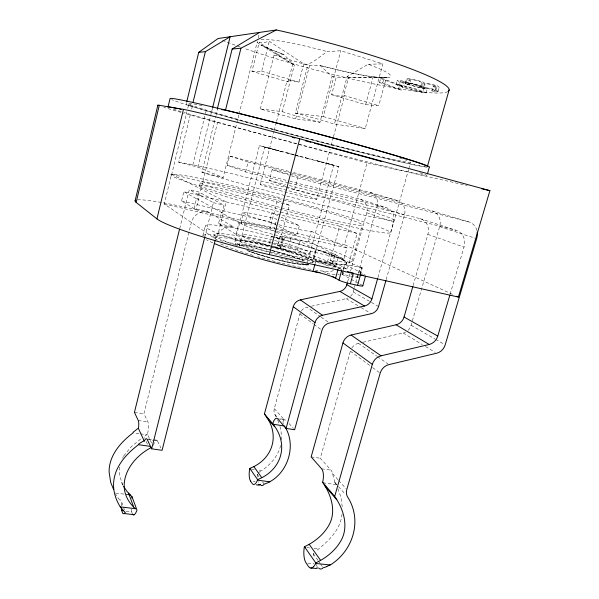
<?xml version="1.0" encoding="UTF-8"?>
<svg xmlns="http://www.w3.org/2000/svg" width="599" height="599" viewBox="0 0 599 599"><rect width="100%" height="100%" fill="white"/><g stroke="black" fill="none" stroke-linecap="round" stroke-linejoin="round"><path stroke-width="0.45" stroke-dasharray="3 2.25" d="M281.56 439.831L280.998 430.621L279.755 425.575M409.574 79.779L410.465 80.625L409.289 84.841L408.391 83.935L409.581 79.652L410.322 79.495A6.11 0.681 14.2 0 1 414.882 80.229L419.652 81.546A5.309 0.592 14.2 0 1 421.09 82.07C425.657 83.366 416.649 93.264 422.235 82.999M419.27 85.492L427.237 88.659A8.281 0.876 14.2 0 1 427.072 88.922L425.028 88.854A8.229 0.876 14.2 0 1 423.403 88.607L405.486 83.86A49.702 5.256 14 0 1 405.283 83.366L405.396 83.059A18.734 1.992 14.2 0 1 405.695 82.917L407.792 82.887A9.225 0.981 14.2 0 1 409.484 83.119L409.866 83.186A8.236 0.876 14.2 0 1 412.419 83.695L419.352 85.522M437.847 91.64A21.534 2.291 14.2 0 0 438.011 91.557L436.881 90.501A5.983 0.636 14.1 0 0 435.338 89.94L433.204 89.303A9.494 1.003 14.1 0 0 431.692 88.892L429.76 88.42A7.031 0.749 14.1 0 0 427.978 88.046L423.53 87.454L421.501 86.263A7.113 0.756 14.2 0 0 419.959 85.717L401.465 80.73A8.304 0.891 14.3 0 0 399.391 80.408L397.451 80.386A8.259 0.884 14.3 0 0 397.317 80.595L401.802 82.632L409.289 84.841M119.508 467.115L119.665 475.831L122.78 484.868M342.036 514.069C340.449 530.392 327.982 541.436 316.085 551.065M436.132 86.496L432.995 86.615L431.812 90.823L434.934 90.741L436.139 86.428L435.533 85.979A3.766 0.419 14.1 0 0 434.634 85.635L429.498 84.257A4.889 0.539 14.1 0 0 427.828 83.942L424.541 84.062L421.748 83.313M360.186 275.368L362.253 267.955L361.818 267.686A129.526 10.812 15.7 0 1 335.17 254.373L316.287 249.551L313.794 258.783L313.037 258.528L315.531 249.304L299.904 241.285A7.443 0.614 14.8 0 0 290.792 238.492L284.735 237.084A7.458 0.621 14.8 0 0 280.182 236.695L277.839 245.59L289.923 252.419M421.052 87.244L419.899 86.338L415.04 84.729L401.195 81.157L400.334 81.247L399.204 85.335L413.61 90.172L423.006 92.186L424.182 87.978L419.877 86.271A5.309 0.562 14.2 0 0 418.461 85.822L413.692 84.504A6.102 0.651 14.2 0 0 409.162 83.755M425.29 166.709A132.012 3.646 14.8 0 1 318.331 141.491A132.012 3.646 14.8 0 1 186.087 104.518L186.521 102.721M171.539 174.174L226.167 201.893L216.591 239.742L164.298 203.982L171.539 174.174L277.352 200.238L283.342 202.732M171.569 174.871L186.888 111.788M187.764 108.179L188.857 103.679M238.866 114.986L223.127 177.596L197.94 167.128L178.727 162.292L190.804 112.694M191.68 109.085L192.564 105.476L186.087 104.518M215.513 238.956A15.619 14.908 -58 0 1 234.059 227.178L208.145 211.904L194.031 208.579L181.564 200.942L183.841 191.665L357.146 233.445L347.263 269.228L217.497 239.952M192.848 164.837L205.053 115.218M205.479 113.496L206.326 110.044M179.7 228.601L189.291 189.681L198.928 192.009L224.041 205.195L222.109 212.862L221.286 212.667L218.53 223.577L236.043 234.299L273.219 242.827M197.94 167.128L212.697 107.371M178.727 162.292A113.608 4.043 14.8 0 1 333.875 200.553A113.608 4.043 14.8 0 1 371.365 216.726A113.608 4.043 14.8 0 1 201.923 172.295L215.805 116.288M216.029 115.382L217.594 109.055M194.031 208.579L196.465 198.748L183.841 191.665M199.519 185.96L200.485 182.074M151.652 443.073L147.451 434.32A10.108 2.381 -80.5 0 0 147.946 421.928L143.91 413.834L191.381 222.461A14.062 13.59 -59.2 0 1 208.145 211.904M222.109 212.862L197.213 198.928L198.928 192.009M137.463 199.879A80.169 6.776 14.4 0 1 195.895 209.68L217.542 122.496A81.442 1.43 14.9 0 1 183.309 113.054M202.896 235.497L205.21 226.257M204.791 237.039L213.424 202.649L189.291 189.681M239.098 114.072L257.353 41.481M258.266 37.849L259.18 34.225M288.171 182.74L245.575 171.913L227.238 165.302L229.567 156.04L291.181 171.98M303.73 63.816L298.961 82.175A29.718 2.299 14.8 0 0 288.112 81.913L251.954 71.296L259.225 42.424L264.039 42.544L269.258 41.294L303.73 63.816A29.8 2.853 14.8 0 1 307.002 64.467C314.34 62.169 320.637 55.759 327.353 51.604L340.801 50.743L382.888 63.883L365.263 128.515L333.695 123.971A29.576 1.348 14.8 0 0 295.329 113.211L307.983 64.67M214.292 234.726L213.281 238.739A62.034 6.394 14.8 0 1 262.542 245.133A62.034 6.394 14.8 0 1 329.233 266.615M251.954 71.296L261.688 71.191L269.258 41.294M260.325 108.958L274.065 55.033L283.694 54.412L294.356 65.066L282.324 111.631L260.325 108.958L295.651 118.849L320.008 122.233L332.153 76.432L320.128 65.486L309.511 65.755L274.065 55.033M245.575 171.913L248.106 161.985L229.567 156.04M236.043 234.299L239.031 222.626L221.286 212.667M294.146 154.677L259.434 145.639L234.92 241.36L235.437 244.332L236.897 245.86M240.97 223.083L243.553 213.004A35.341 2.433 14.8 0 1 276.731 219.197L274.192 228.878M333.928 267.663L334.369 265.956M239.278 245.882L264.683 147.032L278.565 150.589M260.333 184.447L274.013 131.331M274.245 130.432L276.334 122.331M276.566 121.432L286.996 80.917M288.112 81.913L292.694 64.168L259.225 42.424M280.609 445.559C278.123 456.041 270.546 464.577 261.838 470.559L257.495 469.953M285.895 186.439L269.34 180.471L272.133 169.689L431.939 210.87L468.59 221.817A14.451 12.534 -66.4 0 1 476.909 230.682M295.651 118.849L309.511 65.755M281.028 217.145L299.373 225.696L296.782 235.444L269.52 221.81L271.856 212.862L277.696 215.588M275.323 231.588L269.894 228.751L277.352 200.238M272.62 236.89A13.253 1.116 14.7 0 1 271.317 236.568L268.929 245.695A13.238 1.25 14.7 0 0 270.224 246.024M277.494 245.231L279.83 236.365M289.324 205.225A83.658 4.455 14.8 0 0 204.461 189.104A83.658 4.455 14.8 0 0 339.603 226.145L330.266 260.34A83.201 7.36 14.7 0 0 347.525 257.023A83.201 7.36 14.7 0 0 281.523 234.83L289.324 205.225L284.196 203.091M450.104 294.259L464 247.11A14.458 12.609 -65.7 0 0 455.832 230.233L294.603 189.576L297.688 177.881L289.759 175.342M280.182 236.695L282.623 237.998L280.265 246.953A13.238 1.25 14.7 0 1 272.904 246.638M280.834 247.649L283.215 238.634M277.839 245.59A7.443 0.689 14.8 0 1 282.406 245.882L284.735 237.084M340.502 269.078A129.324 12.055 15.8 0 1 332.655 263.575L332.31 263.395A3.886 0.374 15.1 0 0 327.466 261.883L313.299 258.671L297.553 250.097A7.428 0.689 14.9 0 0 288.463 247.275L290.792 238.492M295.329 113.211L323.318 116.603L340.801 50.743M331.629 94.687A29.718 2.299 14.8 0 0 343.759 95.376L348.581 77.383L386.497 77.308L378.725 105.686L365.622 104.668L331.629 94.687L336.256 77.278C352.871 77.451 369.441 77.443 386.003 77.758C363.608 76.927 341.782 70.832 320.128 65.486A69.462 7.637 14.9 0 0 385.749 77.765A69.462 7.637 14.9 0 0 368.145 64.258L347.15 76.522L334.384 124.225M297.553 250.097L299.904 241.285M316.669 199.355A29.216 1.033 14.8 0 0 276.865 187.787A29.216 1.033 14.8 0 0 272.133 188.378A29.216 1.033 14.8 0 0 316.669 199.355L330.154 149.144M331.112 145.557L333.284 137.493M333.523 136.594L344.358 96.252M311.278 231.244L347.023 247.911L343.961 259.053L308.567 241.345L311.278 231.244A35.341 2.433 14.8 0 1 278.887 224.797M307.167 263.68L333.658 165.264L327.893 163.654M313.18 261.883L312.641 262.946L338.907 166.642L315.501 160.337M276.154 416.979L274.948 414.553A8.753 7.832 -44.4 0 1 274.305 408.615L299.882 313.973A8.873 8.109 -53.9 0 1 306.905 307.175L320.443 316.669M315.126 263.538L315.838 260.917A73.063 6.754 14.8 0 0 342.628 259.876A73.063 6.754 14.8 0 0 271.317 236.568M365.622 104.668L373.08 77.211M327.466 261.883L329.967 252.711M379.534 82.452L380.627 78.462L383.794 78.956L402.655 86.166L401.57 90.082L398.41 89.558L379.534 82.452L382.701 82.962L401.57 90.082M332.31 263.395L334.826 254.201M332.655 263.575L335.17 254.373M382.701 82.962L383.794 78.956M335.784 266.263L338.353 256.881M452.44 294.326L344.575 244.647L367.022 162.898L467.16 185.51M342.156 273.429L344.68 264.271L365.038 274.716M358.546 277.839L342.149 274.207L343.07 270.883M343.294 270.052L344.897 264.234L362.253 267.955M396.179 84.556L397.309 80.468M398.41 89.558L399.488 85.657L402.655 86.166M352.287 260.737L362.253 224.715M347.592 281.972L350.325 272.088M350.572 271.19L366.753 212.765A11.568 10.527 -68.1 0 0 359.632 199.055L289.804 181.257M405.283 83.313L406.571 78.821A18.741 2.074 14.1 0 1 406.878 78.664L408.975 78.611A9.232 1.026 14.2 0 1 410.674 78.836L411.064 78.896A8.244 0.921 14.2 0 1 413.61 79.397L421.164 81.427A7.121 0.794 14.2 0 1 422.699 81.973L424.728 83.194L423.53 87.454M405.478 83.823L406.646 79.607A49.732 5.488 13.9 0 1 406.451 79.135L406.511 78.896M350.587 296.295A8.828 7.997 -58.7 0 0 353.17 291.953L354.166 288.374M354.413 287.475L358.142 274.065M358.397 273.166L377.056 206.101A11.561 10.475 -68.9 0 0 370.01 192.376L292.087 172.213M357.536 277.644L358.539 274.035M358.794 273.137L360.298 267.731M360.104 273.848L361.818 267.686M360.239 274.043L361.983 267.768M420.565 87.536L423.358 88.285L424.541 84.062M334.848 482.36L332.52 473.577A10.557 4.41 -83.1 0 0 331.03 470.17L320.308 458.265L350.363 351.171A10.243 9.105 -53.7 0 1 350.572 350.497M426.106 92.905L427.274 88.734M377.939 277.457L393.506 222.214A12.362 11.119 -67.3 0 0 386.07 207.628L359.632 199.055M390.803 232.569L408.555 169.584M408.81 168.686L410.585 162.389M431.812 90.823L435.421 91.789L436.604 87.581A23.002 2.553 14.2 0 0 439.082 87.417A21.549 2.389 14.2 0 0 439.217 87.319L438.086 86.226A5.99 0.666 14.1 0 0 436.544 85.657L434.417 85.021A9.502 1.048 14.1 0 0 432.897 84.609L430.966 84.137A7.031 0.779 14.1 0 0 429.184 83.763L424.728 83.194M438.139 91.415L439.314 87.214M386.175 279.643L404.467 215.071A12.354 11.067 -68.1 0 0 397.115 200.47L370.01 192.376M413.115 285.566L427.873 234.351A13.388 11.86 -66.4 0 0 420.056 218.642L289.197 185.503M408.084 330.259A10.183 8.963 -58 0 0 411.079 325.25L439.659 226.602A13.373 11.8 -67.2 0 0 431.939 210.87M408.391 83.935L409.139 83.748M346.349 263.59L346.372 262.497M122.451 458.205L122.69 457.748M122.945 457.292L123.461 456.386M123.731 455.936L131.241 446.712L141.716 438.154M399.204 85.335L408.698 87.289L423.081 92.126M313.771 553.229L313.277 553.686A14.398 5.885 -85 0 0 313.434 556.928M434.941 90.674L434.335 90.239A3.759 0.397 14.1 0 0 433.429 89.895L428.3 88.525A4.882 0.517 14.1 0 0 426.638 88.203C417.615 87.948 408.668 84.481 400.334 81.247M257.54 474.168L257.263 474.386A11.793 4.156 -82.3 0 0 257.308 476.961M147.451 434.32L143.91 436.664L144.659 438.266M277.629 418.776L285.985 420.124A9.157 3.392 -81.4 0 0 284.248 419.719L283.282 420.685L282.975 422.302M423.358 88.285L424.287 88.038M351.905 347.862A10.243 9.105 -53.7 0 1 358.434 343.302L362.013 342.478M362.904 342.269L403.157 333.007A10.183 8.963 -58 0 0 405.718 332.018M311.375 306.209L346.259 298.654A8.828 7.997 -58.7 0 0 347.952 298.092M386.497 77.308L380.964 77.885M308.552 264.975C287.438 263.785 266.884 257.308 246.945 250.607M368.145 64.258L382.888 63.883M306.096 264.9L297.86 264.047A38.014 3.931 14.8 0 1 285.521 261.681L271.145 258.169A37.992 3.931 14.8 0 1 257.076 254.088L245.747 250.15M316.182 567.103L317.927 567.29A14.518 5.968 -85.2 0 0 318.189 567.612M307.781 563.097L313.854 563.741M306.95 547.636L309.616 547.935M314.041 548.437L318.451 548.931M126.09 511.157L131.615 511.808L132.476 514.219M115.622 493.074L123.881 494.1M253.302 481.521L255.107 481.761M322.936 482.779L336.061 484.606M251.415 469.099L256.627 469.826M148.462 438.985L156.541 440.138M321.626 468.815L331.03 470.17M147.197 439.374L157.38 440.857L160.906 447.947M135.936 433.167L139.552 433.698M140.458 433.833L146.785 434.769M311.158 456.902L320.308 458.265M138.249 420.453L147.946 421.928M280.444 418.873L285.199 419.614M134.431 412.367L143.91 413.834M333.658 165.264L325.482 163.198M338.907 166.642L318.548 161.393M332.153 76.432L333.089 76.635A29.8 2.928 14.9 0 0 336.256 77.278M274.132 243.029L343.961 259.053M282.406 245.882L288.463 247.275M218.53 223.577L234.059 227.178M164.298 203.982L269.894 228.751M239.031 222.626L276.236 231.341M277.142 231.551L347.023 247.911M195.895 209.68L274.769 228.226M275.675 228.444L344.575 244.647M181.564 200.942L269.52 221.81M213.424 202.649L224.041 205.195M196.465 198.748L197.213 198.928M270.164 249.985L261.883 248.016A38.081 3.946 14.8 0 0 250.045 245.672L241.464 244.617A38.059 3.946 14.8 0 0 237.481 245.051L237.339 245.597M201.923 172.295L223.127 177.596M289.077 182.972L386.07 207.628M269.34 180.471L285.588 184.589M227.238 165.302L288.898 181.025M297.688 177.881L468.59 221.817M248.106 161.985L291.451 173.178M292.357 173.411L397.115 200.47M271.849 250.412L273.548 250.854A37.707 3.908 14.8 0 1 288.344 255.077L299.35 258.82A37.692 3.908 14.8 0 1 306.688 262.018M287.28 152.865L290.635 153.748M307.115 158.391L321.393 162.157M295.037 154.886L306.082 157.807M308.268 158.713L272.373 149.188M292.829 154.639L295.958 155.463M296.745 155.673L300.661 156.706M305.138 157.582L327.69 163.564M276.446 237.758L282.99 239.503M432.995 86.615L436.604 87.581M406.646 79.607L410.465 80.625M278.273 150.746L280.976 151.465M275.81 150.079L259.434 145.639M217.542 122.496L367.022 162.898M271.676 148.971L264.683 147.032M323.318 116.603L365.263 128.515M261.688 71.191L298.961 82.175M343.759 95.376L378.725 105.686M272.133 169.689L288.875 175.058M420.056 218.642L455.832 230.233M377.056 206.101L404.467 215.071M439.659 226.602L474.887 238.14M366.753 212.765L393.506 222.214M427.873 234.351L464 247.11M323.76 252.097L327.286 253.362M286.764 186.753L294.603 189.576M282.324 111.631L283.08 111.901A29.576 1.348 14.8 0 0 320.008 122.233M380.627 78.462L399.488 85.657M331.247 254.71L335.253 256.305M339.603 226.145L357.146 233.445M336.556 256.993L339.079 258.117M276.094 231.993L281.523 234.83M330.266 260.34L347.263 269.228M341.932 269.52L338.465 267.678A15.686 1.565 15.1 0 0 315.838 260.917M341.932 274.26L358.868 283.484M359.677 283.919L362.096 285.236M341.662 259.217L345.511 261.576M322.966 271.085L327.608 273.706M353.17 291.953L370.624 301.986M371.417 302.443L378.553 306.546M411.079 325.25L434.874 338.937M435.668 339.386L444.391 344.403M346.259 298.654L360.291 307.122M361.07 307.594L371.2 313.711M403.157 333.007L422.302 344.567M425.492 346.492L435.069 352.272M321.191 317.193L329.472 322.996M358.434 343.302L376.689 356.098M377.452 356.63L388.107 364.095M299.882 313.973L313.15 323.745M313.883 324.291L321.251 329.72M350.363 351.171L371.979 367.097M372.72 367.651L380.178 373.14M289.077 423.568L293.413 428.382M274.305 408.615L284.248 419.719M332.52 473.577L338.113 479.814M338.734 480.503L346.185 488.821M274.948 414.553L277.412 417.346M334.946 482.547L337.926 485.916M338.517 486.59L345.061 494.003M124.487 510.049L121.56 501.535L120.085 499.656M257.263 474.386L258.858 476.639M262.564 481.896L264.159 484.142M313.277 553.686L317.987 560.35M318.511 561.091L320.076 563.315M320.6 564.056L322.696 567.021M315.591 563.929L317.927 567.29M146.156 441.463L147.654 444.668M337.858 488.604L340.891 497.058L342.426 508.184M283.32 423.778L283.028 422.797M277.764 420.221L279.186 424.04M121.582 482.262L122.773 485.572M427.177 167.233A134.183 3.706 14.8 0 1 297.98 136.198A134.183 3.706 14.8 0 1 171.673 99.584M180.958 112.387A81.442 1.43 14.9 0 1 163.744 107.333M419.817 172.752A133.996 2.478 14.8 0 1 350.228 157.552A133.996 2.478 14.8 0 1 183.953 112.485M181.287 111.676A133.996 2.478 14.8 0 1 172.624 108.936M285.678 199.242A113.376 5.578 14.8 0 1 374.42 231.364A113.376 5.578 14.8 0 1 185.173 181.37A113.376 5.578 14.8 0 1 282.136 198.306M410.412 162.015A114.709 3.16 14.8 0 1 274.245 129.414A114.709 3.16 14.8 0 1 204.027 106.016M399.728 157.986A114.709 3.16 14.8 0 1 406.953 160.48M258.326 473.015A21.871 2.344 -38.2 0 1 261.044 470.732M258.723 482.232A11.793 4.156 -82.3 0 1 258.394 481.686M335.215 482.659A18.824 5.091 53.2 0 1 336.346 484.771M334.856 482.644A7.547 5.488 87.6 0 1 334.751 482.457M447.872 91.527A133.682 14.818 14.9 0 1 244.272 48.399M239.997 46.894A133.682 14.818 14.9 0 1 221.136 39.789M257.158 42.297A69.462 7.637 14.9 0 0 283.694 54.412L270.269 49.35L260.909 44.94L292.694 64.168A29.8 2.95 14.6 0 0 294.356 65.066M261.014 39.249A69.462 7.637 14.9 0 1 327.353 51.604M347.158 76.477A29.8 2.853 14.8 0 1 348.588 77.331M343.571 272.283A72.943 7.525 14.8 0 1 342.149 274.207M339.296 274.529A72.943 7.525 14.8 0 1 337.776 274.544M335.2 274.447A72.943 7.525 14.8 0 1 326.837 273.608M212.862 242.887A72.943 7.525 14.8 0 1 206.52 239.742M202.934 235.609A72.943 7.525 14.8 0 1 270.037 245.979M273.339 246.833A72.943 7.525 14.8 0 1 338.652 268.711M358.337 277.247A129.324 12.055 15.8 0 1 350.947 274.102M333.276 270.224A62.034 6.394 14.8 0 1 315.336 270.104M310.993 269.4A62.034 6.394 14.8 0 1 257.63 256.739M253.122 255.406A62.034 6.394 14.8 0 1 219.676 243.441M282.623 237.998A13.253 1.116 14.7 0 1 275.3 237.518M343.714 270.291A8.985 0.891 15.2 0 1 343.152 270.074M235.677 245.208A62.071 6.132 14.8 0 1 223.554 233.82A62.071 6.132 14.8 0 1 299.148 251.138A62.071 6.132 14.8 0 1 331.891 267.251M308.642 264.586A62.071 6.132 14.8 0 1 280.781 258.424M274.379 246.586A35.124 3.467 14.8 0 1 304.547 259.696A35.124 3.467 14.8 0 1 246.533 244.954A35.124 3.467 14.8 0 1 270.156 245.515M305.325 264.309A35.094 3.631 14.8 0 1 248.308 250.786M239.458 246.316A35.094 3.631 14.8 0 1 268.734 249.828M272.103 250.682A35.094 3.631 14.8 0 1 303.349 260.835M254.305 250.053A40.455 4.051 14.8 0 1 239.593 240.618A40.455 4.051 14.8 0 1 291.376 252.344A40.455 4.051 14.8 0 1 309.735 262.602M308.62 264.616A38.044 3.938 14.8 0 1 306.096 264.9M153.411 445.431A10.692 2.636 -80.9 0 1 157.38 440.857M131.615 511.793A17.341 4.043 -81.5 0 1 131.263 509.098M121.402 505.893A17.356 3.879 -81.3 0 1 121.56 501.543M119.62 500.03A29.845 11.875 53.1 0 1 115.487 493.98M308.567 241.345A35.281 2.823 14.7 0 1 263.081 231.618A35.281 2.823 14.7 0 1 245.545 222.843A35.281 2.823 14.7 0 1 296.782 235.444M275.69 223.951A35.341 2.433 14.8 0 1 243.553 212.982M280.961 220.312A35.341 2.433 14.8 0 1 299.373 225.696M437.884 91.654A22.987 2.448 14.2 0 1 435.391 91.782M396.448 84.444L396.321 84.474A8.259 0.846 14.3 0 0 396.186 84.676L406.586 88.585L422.273 92.643A8.221 0.839 14.2 0 0 423.89 92.897L425.926 92.98A8.274 0.839 14.2 0 0 426.091 92.733L415.856 88.892L400.327 84.848A8.304 0.854 14.3 0 0 398.253 84.519L396.448 84.444M236.013 195.154A83.71 4.103 14.8 0 0 362.073 225.074A83.71 4.103 14.8 0 0 245.889 190.415A83.71 4.103 14.8 0 0 236.013 195.154M238.739 240.813A73.063 6.746 14.8 0 0 346.514 263.231A73.063 6.746 14.8 0 0 242.355 229.687A73.063 6.746 14.8 0 0 238.739 240.813M257.203 242.078A35.161 3.235 14.8 0 0 309.945 253.272A35.161 3.235 14.8 0 0 260.857 237.249A35.161 3.235 14.8 0 0 257.203 242.078"/><path stroke-width="0.9" d="M135.104 200.845L157.851 105.199M136.153 202.41L159.274 105.297L183.459 109.362A91.654 1.827 14.8 0 1 299.747 138.803L489.915 190.647L458.385 297.059L269.348 254.627A90.052 8.603 14.6 0 1 156.931 218.897L136.153 202.41A80.169 6.776 14.4 0 1 135.621 200.306M156.931 218.897L183.459 109.362M186.738 101.815L198.733 52.33L218.036 38.523L276.349 29.95A133.682 14.818 14.9 0 1 448.381 91.198M192.945 102.721L205.375 51.679L230.128 36.749L212.697 107.371M167.982 107.064L170.049 98.64A134.183 3.706 14.8 0 1 301.589 129.481A134.183 3.706 14.8 0 1 429.258 167.278L427.499 173.867M179.475 229.507L134.431 412.367L138.249 420.453A10.146 2.291 -80.4 0 1 138.459 428.547L144.314 441.201A10.73 2.538 -80.8 0 1 147.197 439.374L151.659 448.823L162.089 450.306L215.048 240.776M217.295 108.981L232.142 49.051L259.637 32.406M221.855 109.632L225.509 110.149L240.94 48.19L276.349 29.95M151.659 448.823L204.791 237.039M269.348 254.627L299.747 138.803M250.599 481.132A11.83 4.073 -82.1 0 1 249.199 473.27A11.314 3.901 -82 0 1 249.678 468.852L249.798 468.411C273.219 459.343 280.864 434.17 264.406 414.014L293.255 306.695A8.91 8.176 -54.2 0 1 300.309 299.874L339.903 291.399A8.865 8.064 -59.2 0 0 346.843 284.667L347.338 282.87M314.954 264.189L313.007 271.369A15.664 1.745 15.1 0 1 335.575 278.206L337.986 269.43M250.592 481.147L252.172 483.483A11.905 4.118 -82.2 0 0 255.923 483.049A11.396 3.946 -82.1 0 0 257.465 480.151L257.607 479.612C281.537 470.237 289.624 444.518 272.725 423.763L264.406 414.014M385.921 280.542L378.553 306.546A9.427 8.431 -58.4 0 1 371.2 313.711L329.472 322.996A9.472 8.551 -53.8 0 0 321.985 330.259L294.648 429.753L286.09 428.405L315.007 322.562A9.517 8.626 -54.1 0 1 322.532 315.269L364.521 306.037A9.464 8.506 -58.8 0 0 371.919 298.841L377.692 278.348M362.373 285.401A8.948 0.988 15.3 0 1 357.558 285.364L350.37 283.776A8.97 0.996 15.3 0 1 339.004 280.145L341.692 270.404M350.37 283.776L353.335 273.099A8.985 0.891 15.2 0 1 347.487 271.557M357.558 285.364L360.523 274.716A8.963 0.884 15.3 0 0 363.818 275.338M412.861 286.464L404.055 317.013A10.235 9.052 -58.4 0 1 396.089 324.793L351.059 335.028A10.295 9.187 -54 0 0 342.942 342.935L311.158 456.902L321.626 468.815A10.602 4.328 -83 0 1 322.629 482.277C331.18 494.557 336.885 511.771 328.649 525.652C323.213 535.109 314.258 542.17 304.457 546.722L304.285 547.336A13.822 5.533 -84.7 0 0 303.82 552.637A14.458 5.78 -84.9 0 0 306.052 562.888L308.328 566.28A14.571 5.855 -85 0 0 313.524 566.766M362.799 285.805L365.51 276.132M427.349 166.574L449.175 89.798M313.524 566.744A13.942 5.616 -84.9 0 0 315.598 563.434L315.755 562.903C325.624 558.275 334.616 551.2 340.307 541.81C349.359 527.494 343.706 509.262 334.691 496.421L372.323 364.364A11.111 9.764 -53.9 0 1 381.061 355.813L429.213 344.485A11.044 9.599 -58.1 0 0 437.779 336.076L449.842 295.15M133.218 432.763C123.903 439.816 115.263 448.576 111.182 459.755A39.504 35.274 -29.6 0 0 109.085 471.862L110.68 482.367L113.615 489.525M260.52 484.801A11.868 4.2 -82.3 0 0 264.159 484.164C286.824 476.849 297.853 446.12 284.465 426.024L272.994 424.204M151 447.685C127.587 459.882 112.709 488.589 135.576 508.873M320.607 560.372L309.166 544.289M326.822 566.632L323.22 567.762A14.518 5.968 -85.2 0 1 318.735 568.211M198.733 52.33L205.375 51.679M232.142 49.051L240.94 48.19M310.694 568.017L317.223 568.541M315.598 563.434L330.281 564.999C353.103 550.713 362.769 520.194 347.442 496.698A10.864 9.255 -45.5 0 1 346.806 489.51L380.178 373.14A11.052 9.659 -53.7 0 1 388.863 364.626L436.664 353.238A10.984 9.502 -57.7 0 0 445.184 344.859L476.647 238.716A14.451 12.534 -66.4 0 0 477.171 232.053M304.285 547.336L305.176 547.441M121.477 508.192A17.356 3.879 -81.3 0 0 121.777 510.625L122.593 513.058A17.528 3.916 -81.3 0 0 124.233 513.545L134.183 514.713A17.012 3.968 -81.5 0 0 135.292 513.59A16.562 3.849 -81.6 0 0 136.991 510.146L131.997 496.728L127.085 491.502L123.596 486.388M121.777 510.64L122.391 510.715M150.738 446.45L138.496 444.698C128.875 451.998 119.957 461.043 115.727 472.589A40.807 36.232 -30.1 0 0 113.548 485.07C113.6 492.805 116.154 500.375 120.272 506.874L135.374 508.686M126.629 494.445L127.542 494.557M128.448 494.669L130.275 494.901M256.372 484.838L259.457 485.25M257.465 480.143L269.849 481.836M258.528 484.336L260.34 484.584M481.723 188.797L489.915 190.647M456.685 296.28L458.385 297.059M332.385 276.409L339.004 280.145M346.843 284.667L371.919 298.841M404.055 317.013L437.779 336.076M339.903 291.399L364.521 306.037M396.089 324.793L429.213 344.485M300.309 299.874L322.532 315.269M351.059 335.028L381.061 355.813M293.255 306.695L315.007 322.562M342.942 342.935L372.323 364.364M128.575 493.209L133.674 507.009M123.357 510.707L125.303 512.415A17.079 3.819 -81.3 0 1 124.233 513.538M286.09 428.405L277.629 418.776A9.187 3.324 -81.3 0 0 272.725 423.763M322.629 482.277L334.691 496.421M266.136 416.807L274.484 426.615M324.606 485.519L336.713 499.746M121.387 508.431L120.272 506.874M253.766 466.456L261.688 477.583M249.798 468.411L257.607 479.612M304.457 546.722L315.755 562.903M158.188 105.431A81.442 1.43 14.9 0 1 159.274 105.297M168.536 106.929A133.996 2.478 14.8 0 1 178.053 108.696M179.67 109.048A133.996 2.478 14.8 0 1 181.153 109.377M292.275 137.321A133.996 2.478 14.8 0 1 294.918 138.017M305.557 140.832A133.996 2.478 14.8 0 1 310.903 142.255M314.445 143.198A133.996 2.478 14.8 0 1 381.675 161.565M330.184 564.782A26.019 22.23 -43.9 0 1 326.762 566.399M225.509 110.149A132.012 3.646 14.8 0 1 424.436 165.01M425.065 165.264A132.012 3.646 14.8 0 1 426.788 166.08M319.978 272.59A72.943 7.525 14.8 0 1 214.449 243.576M137.718 428.57A18.329 3.362 -37.6 0 1 133.083 432.261M138.294 444.316A19.677 10.992 -40.7 0 1 144.344 440.759M131.795 498.083A16.465 3.819 -81.6 0 1 131.997 496.728M134.183 514.713A17.461 4.073 -81.5 0 1 132.476 514.219M123.372 510.46A29.86 12.781 77.5 0 1 121.432 508.169"/></g></svg>
